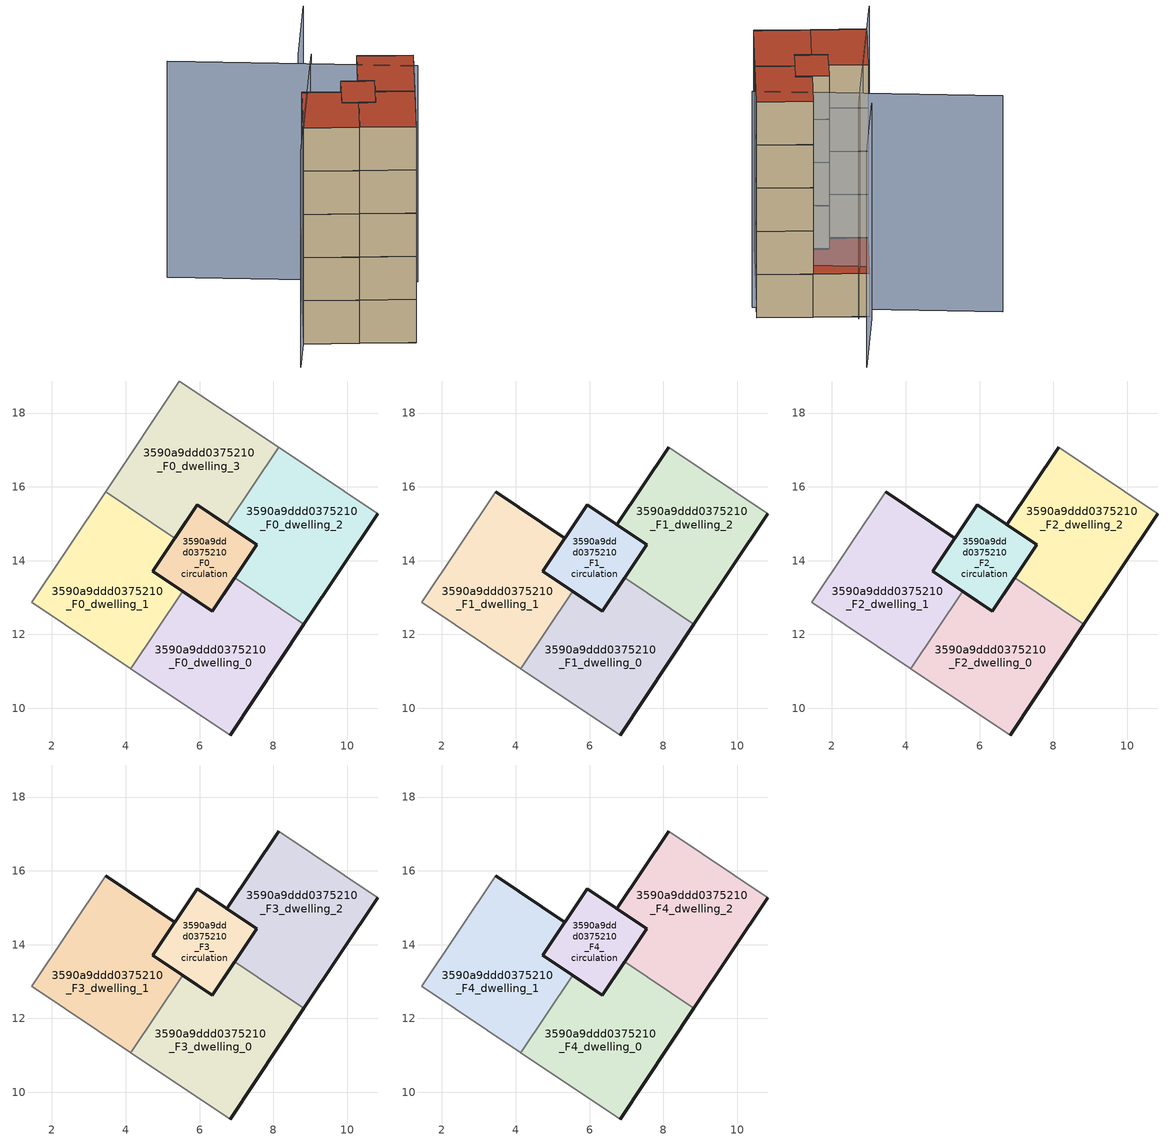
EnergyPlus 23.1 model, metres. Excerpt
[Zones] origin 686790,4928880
3590a9ddd0375210_F0_dwelling_0
 floor ground (EU_floor_Construction): 6.83,9.28 8.83,12.28 6.95,13.53 6.35,12.63 5.54,13.17 4.14,11.07 z0
 wall outside (EU_wall_Construction): 8.83,12.28 6.83,9.28 / 5.54,13.17 6.35,12.63 6.95,13.53 z0:3
 wall to 3590a9ddd0375210_F0_dwelling_2 (EU_wall_Construction): 6.95,13.53 8.83,12.28 z0:3
 wall adiabatic (EU_wall_Construction): 6.83,9.28 4.14,11.07 z0:3
 wall to 3590a9ddd0375210_F0_dwelling_1 (EU_wall_Construction): 4.14,11.07 5.54,13.17 z0:3
3590a9ddd0375210_F0_dwelling_1
 floor ground (EU_floor_Construction): 4.14,11.07 5.54,13.17 4.73,13.71 5.33,14.61 3.45,15.87 1.45,12.87 z0
 wall outside (EU_wall_Construction): 5.33,14.61 4.73,13.71 5.54,13.17 z0:3
 wall adiabatic (EU_wall_Construction): 4.14,11.07 1.45,12.87 3.45,15.87 z0:3
 wall to 3590a9ddd0375210_F0_dwelling_3 (EU_wall_Construction): 3.45,15.87 5.33,14.61 z0:3
3590a9ddd0375210_F0_dwelling_2
 floor ground (EU_floor_Construction): 8.83,12.28 10.83,15.28 8.15,17.07 6.74,14.97 7.55,14.43 6.95,13.53 z0
 wall outside (EU_wall_Construction): 6.95,13.53 7.55,14.43 6.74,14.97 / 10.83,15.28 8.83,12.28 z0:3
 wall to 3590a9ddd0375210_F0_dwelling_3 (EU_wall_Construction): 6.74,14.97 8.15,17.07 z0:3
 wall adiabatic (EU_wall_Construction): 8.15,17.07 10.83,15.28 z0:3
3590a9ddd0375210_F0_dwelling_3
 floor ground (EU_floor_Construction): 6.74,14.97 8.15,17.07 5.46,18.87 3.45,15.87 5.33,14.61 5.94,15.51 z0
 wall outside (EU_wall_Construction): 6.74,14.97 5.94,15.51 5.33,14.61 z0:3
 wall adiabatic (EU_wall_Construction): 3.45,15.87 5.46,18.87 8.15,17.07 z0:3
 roof outside (EU_roof_Construction): 8.15,17.07 6.74,14.97 5.94,15.51 5.33,14.61 3.45,15.87 5.46,18.87 z3
3590a9ddd0375210_F0_circulation
 floor ground (EU_floor_Construction): 6.35,12.63 7.55,14.43 5.94,15.51 4.73,13.71 z0
 wall outside (EU_wall_Construction): 6.35,12.63 4.73,13.71 5.94,15.51 7.55,14.43 6.35,12.63 z0:3
3590a9ddd0375210_F1_dwelling_0
 floor to 3590a9ddd0375210_F0_dwelling_0 (EU_floor_Construction): 6.83,9.28 8.83,12.28 6.95,13.53 6.35,12.63 5.54,13.17 4.14,11.07 z3
 wall outside (EU_wall_Construction): 8.83,12.28 6.83,9.28 / 5.54,13.17 6.35,12.63 6.95,13.53 z3:6
 wall to 3590a9ddd0375210_F1_dwelling_2 (EU_wall_Construction): 6.95,13.53 8.83,12.28 z3:6
 wall adiabatic (EU_wall_Construction): 6.83,9.28 4.14,11.07 z3:6
 wall to 3590a9ddd0375210_F1_dwelling_1 (EU_wall_Construction): 4.14,11.07 5.54,13.17 z3:6
3590a9ddd0375210_F1_dwelling_1
 floor to 3590a9ddd0375210_F0_dwelling_1 (EU_floor_Construction): 4.14,11.07 5.54,13.17 4.73,13.71 5.33,14.61 3.45,15.87 1.45,12.87 z3
 wall outside (EU_wall_Construction): 3.45,15.87 5.33,14.61 4.73,13.71 5.54,13.17 z3:6
 wall adiabatic (EU_wall_Construction): 4.14,11.07 1.45,12.87 3.45,15.87 z3:6
3590a9ddd0375210_F1_dwelling_2
 floor to 3590a9ddd0375210_F0_dwelling_2 (EU_floor_Construction): 8.83,12.28 10.83,15.28 8.15,17.07 6.74,14.97 7.55,14.43 6.95,13.53 z3
 wall outside (EU_wall_Construction): 6.95,13.53 7.55,14.43 6.74,14.97 8.15,17.07 / 10.83,15.28 8.83,12.28 z3:6
 wall adiabatic (EU_wall_Construction): 8.15,17.07 10.83,15.28 z3:6
3590a9ddd0375210_F1_circulation
 floor to 3590a9ddd0375210_F0_circulation (EU_floor_Construction): 6.35,12.63 7.55,14.43 5.94,15.51 4.73,13.71 z3
 wall outside (EU_wall_Construction): 6.35,12.63 4.73,13.71 5.94,15.51 7.55,14.43 6.35,12.63 z3:6
3590a9ddd0375210_F2_dwelling_0
 floor to 3590a9ddd0375210_F1_dwelling_0 (EU_floor_Construction): 6.83,9.28 8.83,12.28 6.95,13.53 6.35,12.63 5.54,13.17 4.14,11.07 z6
 wall outside (EU_wall_Construction): 8.83,12.28 6.83,9.28 / 5.54,13.17 6.35,12.63 6.95,13.53 z6:9
 wall to 3590a9ddd0375210_F2_dwelling_2 (EU_wall_Construction): 6.95,13.53 8.83,12.28 z6:9
 wall adiabatic (EU_wall_Construction): 6.83,9.28 4.14,11.07 z6:9
 wall to 3590a9ddd0375210_F2_dwelling_1 (EU_wall_Construction): 4.14,11.07 5.54,13.17 z6:9
3590a9ddd0375210_F2_dwelling_1
 floor to 3590a9ddd0375210_F1_dwelling_1 (EU_floor_Construction): 4.14,11.07 5.54,13.17 4.73,13.71 5.33,14.61 3.45,15.87 1.45,12.87 z6
 wall outside (EU_wall_Construction): 3.45,15.87 5.33,14.61 4.73,13.71 5.54,13.17 z6:9
 wall adiabatic (EU_wall_Construction): 4.14,11.07 1.45,12.87 3.45,15.87 z6:9
3590a9ddd0375210_F2_dwelling_2
 floor to 3590a9ddd0375210_F1_dwelling_2 (EU_floor_Construction): 8.83,12.28 10.83,15.28 8.15,17.07 6.74,14.97 7.55,14.43 6.95,13.53 z6
 wall outside (EU_wall_Construction): 6.95,13.53 7.55,14.43 6.74,14.97 8.15,17.07 / 10.83,15.28 8.83,12.28 z6:9
 wall adiabatic (EU_wall_Construction): 8.15,17.07 10.83,15.28 z6:9
3590a9ddd0375210_F2_circulation
 floor to 3590a9ddd0375210_F1_circulation (EU_floor_Construction): 6.35,12.63 7.55,14.43 5.94,15.51 4.73,13.71 z6
 wall outside (EU_wall_Construction): 6.35,12.63 4.73,13.71 5.94,15.51 7.55,14.43 6.35,12.63 z6:9
3590a9ddd0375210_F3_dwelling_0
 floor to 3590a9ddd0375210_F2_dwelling_0 (EU_floor_Construction): 6.83,9.28 8.83,12.28 6.95,13.53 6.35,12.63 5.54,13.17 4.14,11.07 z9
 wall outside (EU_wall_Construction): 8.83,12.28 6.83,9.28 / 5.54,13.17 6.35,12.63 6.95,13.53 z9:12
 wall to 3590a9ddd0375210_F3_dwelling_2 (EU_wall_Construction): 6.95,13.53 8.83,12.28 z9:12
 wall adiabatic (EU_wall_Construction): 6.83,9.28 4.14,11.07 z9:12
 wall to 3590a9ddd0375210_F3_dwelling_1 (EU_wall_Construction): 4.14,11.07 5.54,13.17 z9:12
3590a9ddd0375210_F3_dwelling_1
 floor to 3590a9ddd0375210_F2_dwelling_1 (EU_floor_Construction): 4.14,11.07 5.54,13.17 4.73,13.71 5.33,14.61 3.45,15.87 1.45,12.87 z9
 wall outside (EU_wall_Construction): 3.45,15.87 5.33,14.61 4.73,13.71 5.54,13.17 z9:12
 wall adiabatic (EU_wall_Construction): 4.14,11.07 1.45,12.87 3.45,15.87 z9:12
3590a9ddd0375210_F3_dwelling_2
 floor to 3590a9ddd0375210_F2_dwelling_2 (EU_floor_Construction): 8.83,12.28 10.83,15.28 8.15,17.07 6.74,14.97 7.55,14.43 6.95,13.53 z9
 wall outside (EU_wall_Construction): 6.95,13.53 7.55,14.43 6.74,14.97 8.15,17.07 / 10.83,15.28 8.83,12.28 z9:12
 wall adiabatic (EU_wall_Construction): 8.15,17.07 10.83,15.28 z9:12
3590a9ddd0375210_F3_circulation
 floor to 3590a9ddd0375210_F2_circulation (EU_floor_Construction): 6.35,12.63 7.55,14.43 5.94,15.51 4.73,13.71 z9
 wall outside (EU_wall_Construction): 6.35,12.63 4.73,13.71 5.94,15.51 7.55,14.43 6.35,12.63 z9:12
3590a9ddd0375210_F4_dwelling_0
 floor to 3590a9ddd0375210_F3_dwelling_0 (EU_floor_Construction): 6.83,9.28 8.83,12.28 6.95,13.53 6.35,12.63 5.54,13.17 4.14,11.07 z12
 wall outside (EU_wall_Construction): 8.83,12.28 6.83,9.28 / 5.54,13.17 6.35,12.63 6.95,13.53 z12:15
 wall to 3590a9ddd0375210_F4_dwelling_2 (EU_wall_Construction): 6.95,13.53 8.83,12.28 z12:15
 wall adiabatic (EU_wall_Construction): 6.83,9.28 4.14,11.07 z12:15
 wall to 3590a9ddd0375210_F4_dwelling_1 (EU_wall_Construction): 4.14,11.07 5.54,13.17 z12:15
 roof outside (EU_roof_Construction): 8.83,12.28 6.83,9.28 4.14,11.07 5.54,13.17 6.35,12.63 6.95,13.53 z15
3590a9ddd0375210_F4_dwelling_1
 floor to 3590a9ddd0375210_F3_dwelling_1 (EU_floor_Construction): 4.14,11.07 5.54,13.17 4.73,13.71 5.33,14.61 3.45,15.87 1.45,12.87 z12
 wall outside (EU_wall_Construction): 3.45,15.87 5.33,14.61 4.73,13.71 5.54,13.17 z12:15
 wall adiabatic (EU_wall_Construction): 4.14,11.07 1.45,12.87 3.45,15.87 z12:15
 roof outside (EU_roof_Construction): 5.33,14.61 4.73,13.71 5.54,13.17 4.14,11.07 1.45,12.87 3.45,15.87 z15
3590a9ddd0375210_F4_dwelling_2
 floor to 3590a9ddd0375210_F3_dwelling_2 (EU_floor_Construction): 8.83,12.28 10.83,15.28 8.15,17.07 6.74,14.97 7.55,14.43 6.95,13.53 z12
 wall outside (EU_wall_Construction): 6.95,13.53 7.55,14.43 6.74,14.97 8.15,17.07 / 10.83,15.28 8.83,12.28 z12:15
 wall adiabatic (EU_wall_Construction): 8.15,17.07 10.83,15.28 z12:15
 roof outside (EU_roof_Construction): 10.83,15.28 8.83,12.28 6.95,13.53 7.55,14.43 6.74,14.97 8.15,17.07 z15
3590a9ddd0375210_F4_circulation
 floor to 3590a9ddd0375210_F3_circulation (EU_floor_Construction): 6.35,12.63 7.55,14.43 5.94,15.51 4.73,13.71 z12
 wall outside (EU_wall_Construction): 6.35,12.63 4.73,13.71 5.94,15.51 7.55,14.43 6.35,12.63 z12:15
 roof outside (EU_roof_Construction): 7.55,14.43 6.35,12.63 4.73,13.71 5.94,15.51 z15
shading: 6.1,18.67 0.02,11.05 / 10.41,14.25 -1.02,22.84 / 8.52,22.92 5.5,19.13 z0:15
[Building]
EU S2 Campaign: North Axis=0; Terrain=City; Solar Distribution=FullExterior
[Site:Location]
Bologna: Latitude=44.5; Longitude=11.25; Time Zone=1; Elevation=37
[SizingPeriod:WeatherFileDays]
AnnualSizingPeriod: Begin Month=1; Begin Day of Month=1; End Month=12; End Day of Month=31; Day of Week for Start Day=Monday; Use Weather File Daylight Saving Period=No; Use Weather File Rain and Snow Indicators=No
[MATERIAL]
EU_InternalMass_Material: Roughness=MediumRough; Thickness=0.1; Conductivity=1; Density=1800; Specific Heat=900; Thermal Absorptance=0.9; Solar Absorptance=0.7; Visible Absorptance=0.7
[MATERIAL:NOMASS] Roughness=MediumRough; Thermal Absorptance=0.9; Solar Absorptance=0.7; Visible Absorptance=0.7
Name | Thermal Resistance
EU_wall_NoMass | 0.905828
EU_roof_NoMass | 0.37593
EU_floor_NoMass | 0.67114
[CONSTRUCTION]
EU_wall_Construction: EU_wall_NoMass
EU_roof_Construction: EU_roof_NoMass
EU_floor_Construction: EU_floor_NoMass
EU_InternalMass_Construction: EU_InternalMass_Material
[ZONE] Type=1; Multiplier=1; Ceiling Height=autocalculate; Floor Area=autocalculate; Part of Total Floor Area=Yes
Name | Volume
3590a9ddd0375210_F0_dwelling_0; 3590a9ddd0375210_F1_dwelling_0; 3590a9ddd0375210_F2_dwelling_0; 3590a9ddd0375210_F3_dwelling_0; 3590a9ddd0375210_F4_dwelling_0; 3590a9ddd0375210_F0_dwelling_3 | 31.8464
3590a9ddd0375210_F0_dwelling_1; 3590a9ddd0375210_F1_dwelling_1; 3590a9ddd0375210_F2_dwelling_1; 3590a9ddd0375210_F3_dwelling_1; 3590a9ddd0375210_F4_dwelling_1 | 31.8442
3590a9ddd0375210_F0_dwelling_2; 3590a9ddd0375210_F1_dwelling_2; 3590a9ddd0375210_F2_dwelling_2; 3590a9ddd0375210_F3_dwelling_2; 3590a9ddd0375210_F4_dwelling_2 | 31.845
3590a9ddd0375210_F0_circulation; 3590a9ddd0375210_F1_circulation; 3590a9ddd0375210_F2_circulation; 3590a9ddd0375210_F3_circulation; 3590a9ddd0375210_F4_circulation | 12.5969
[INTERNALMASS] Construction=EU_InternalMass_Construction
Name | Zone or ZoneList | Surface Area
3590a9ddd0375210_F0_dwelling_0_EU_InternalMass | 3590a9ddd0375210_F0_dwelling_0 | 10.6163
3590a9ddd0375210_F0_dwelling_1_EU_InternalMass | 3590a9ddd0375210_F0_dwelling_1 | 10.6163
3590a9ddd0375210_F0_dwelling_2_EU_InternalMass | 3590a9ddd0375210_F0_dwelling_2 | 10.6163
3590a9ddd0375210_F0_dwelling_3_EU_InternalMass | 3590a9ddd0375210_F0_dwelling_3 | 10.6163
3590a9ddd0375210_F1_dwelling_0_EU_InternalMass | 3590a9ddd0375210_F1_dwelling_0 | 21.2325
3590a9ddd0375210_F1_dwelling_1_EU_InternalMass | 3590a9ddd0375210_F1_dwelling_1 | 10.6163
3590a9ddd0375210_F1_dwelling_2_EU_InternalMass | 3590a9ddd0375210_F1_dwelling_2 | 10.6163
3590a9ddd0375210_F2_dwelling_0_EU_InternalMass | 3590a9ddd0375210_F2_dwelling_0 | 21.2325
3590a9ddd0375210_F2_dwelling_1_EU_InternalMass | 3590a9ddd0375210_F2_dwelling_1 | 10.6163
3590a9ddd0375210_F2_dwelling_2_EU_InternalMass | 3590a9ddd0375210_F2_dwelling_2 | 10.6163
3590a9ddd0375210_F3_dwelling_0_EU_InternalMass | 3590a9ddd0375210_F3_dwelling_0 | 21.2325
3590a9ddd0375210_F3_dwelling_1_EU_InternalMass | 3590a9ddd0375210_F3_dwelling_1 | 10.6163
3590a9ddd0375210_F3_dwelling_2_EU_InternalMass | 3590a9ddd0375210_F3_dwelling_2 | 10.6163
3590a9ddd0375210_F4_dwelling_0_EU_InternalMass | 3590a9ddd0375210_F4_dwelling_0 | 21.2325
3590a9ddd0375210_F4_dwelling_1_EU_InternalMass | 3590a9ddd0375210_F4_dwelling_1 | 10.6163
3590a9ddd0375210_F4_dwelling_2_EU_InternalMass | 3590a9ddd0375210_F4_dwelling_2 | 10.6163
[OTHEREQUIPMENT] Fuel Type=Electricity; Design Level Calculation Method=Watts/Area; Power per Zone Floor Area=1; Fraction Latent=0; Fraction Radiant=0; Fraction Lost=0; Carbon Dioxide Generation Rate=0; EndUse Subcategory=EU_Step8_InternalGains
Name | Zone or ZoneList or Space or SpaceList | Schedule
EU_Step8_InternalGain_3590a9ddd0375210_F0_dwelling_0_f000 | 3590a9ddd0375210_F0_dwelling_0 | EU_Step8_GainSchedule_3590a9ddd0375210_F0_dwelling_0_f000
EU_Step8_InternalGain_3590a9ddd0375210_F0_dwelling_1_f000 | 3590a9ddd0375210_F0_dwelling_1 | EU_Step8_GainSchedule_3590a9ddd0375210_F0_dwelling_1_f000
EU_Step8_InternalGain_3590a9ddd0375210_F0_dwelling_2_f000 | 3590a9ddd0375210_F0_dwelling_2 | EU_Step8_GainSchedule_3590a9ddd0375210_F0_dwelling_2_f000
EU_Step8_InternalGain_3590a9ddd0375210_F0_dwelling_3_f000 | 3590a9ddd0375210_F0_dwelling_3 | EU_Step8_GainSchedule_3590a9ddd0375210_F0_dwelling_3_f000
EU_Step8_InternalGain_3590a9ddd0375210_F1_dwelling_0_f000 | 3590a9ddd0375210_F1_dwelling_0 | EU_Step8_GainSchedule_3590a9ddd0375210_F1_dwelling_0_f000
EU_Step8_InternalGain_3590a9ddd0375210_F1_dwelling_1_f000 | 3590a9ddd0375210_F1_dwelling_1 | EU_Step8_GainSchedule_3590a9ddd0375210_F1_dwelling_1_f000
EU_Step8_InternalGain_3590a9ddd0375210_F1_dwelling_2_f000 | 3590a9ddd0375210_F1_dwelling_2 | EU_Step8_GainSchedule_3590a9ddd0375210_F1_dwelling_2_f000
EU_Step8_InternalGain_3590a9ddd0375210_F2_dwelling_0_f000 | 3590a9ddd0375210_F2_dwelling_0 | EU_Step8_GainSchedule_3590a9ddd0375210_F2_dwelling_0_f000
EU_Step8_InternalGain_3590a9ddd0375210_F2_dwelling_1_f000 | 3590a9ddd0375210_F2_dwelling_1 | EU_Step8_GainSchedule_3590a9ddd0375210_F2_dwelling_1_f000
EU_Step8_InternalGain_3590a9ddd0375210_F2_dwelling_2_f000 | 3590a9ddd0375210_F2_dwelling_2 | EU_Step8_GainSchedule_3590a9ddd0375210_F2_dwelling_2_f000
EU_Step8_InternalGain_3590a9ddd0375210_F3_dwelling_0_f000 | 3590a9ddd0375210_F3_dwelling_0 | EU_Step8_GainSchedule_3590a9ddd0375210_F3_dwelling_0_f000
EU_Step8_InternalGain_3590a9ddd0375210_F3_dwelling_1_f000 | 3590a9ddd0375210_F3_dwelling_1 | EU_Step8_GainSchedule_3590a9ddd0375210_F3_dwelling_1_f000
EU_Step8_InternalGain_3590a9ddd0375210_F3_dwelling_2_f000 | 3590a9ddd0375210_F3_dwelling_2 | EU_Step8_GainSchedule_3590a9ddd0375210_F3_dwelling_2_f000
EU_Step8_InternalGain_3590a9ddd0375210_F4_dwelling_0_f000 | 3590a9ddd0375210_F4_dwelling_0 | EU_Step8_GainSchedule_3590a9ddd0375210_F4_dwelling_0_f000
EU_Step8_InternalGain_3590a9ddd0375210_F4_dwelling_1_f000 | 3590a9ddd0375210_F4_dwelling_1 | EU_Step8_GainSchedule_3590a9ddd0375210_F4_dwelling_1_f000
EU_Step8_InternalGain_3590a9ddd0375210_F4_dwelling_2_f000 | 3590a9ddd0375210_F4_dwelling_2 | EU_Step8_GainSchedule_3590a9ddd0375210_F4_dwelling_2_f000
[ZONEINFILTRATION:DESIGNFLOWRATE] Schedule=EU_AlwaysOn; Design Flow Rate Calculation Method=Flow/Area; Flow Rate per Floor Area=0.0005; Constant Term Coefficient=1; Temperature Term Coefficient=0; Velocity Term Coefficient=0; Velocity Squared Term Coefficient=0
Name | Zone or ZoneList or Space or SpaceList
EU_Circulation_Infiltration_3590a9ddd0375210_F0_circulation | 3590a9ddd0375210_F0_circulation
EU_Circulation_Infiltration_3590a9ddd0375210_F1_circulation | 3590a9ddd0375210_F1_circulation
EU_Circulation_Infiltration_3590a9ddd0375210_F2_circulation | 3590a9ddd0375210_F2_circulation
EU_Circulation_Infiltration_3590a9ddd0375210_F3_circulation | 3590a9ddd0375210_F3_circulation
EU_Circulation_Infiltration_3590a9ddd0375210_F4_circulation | 3590a9ddd0375210_F4_circulation
[ZONEVENTILATION:DESIGNFLOWRATE] Schedule=EU_AlwaysOn; Design Flow Rate Calculation Method=AirChanges/Hour; Air Changes per Hour=0.73129; Ventilation Type=Natural; Fan Pressure Rise=0; Fan Total Efficiency=1; Constant Term Coefficient=1; Temperature Term Coefficient=0; Velocity Term Coefficient=0; Velocity Squared Term Coefficient=0; Minimum Indoor Temperature=-100; Maximum Indoor Temperature=100; Delta Temperature=-100; Minimum Outdoor Temperature=-100; Maximum Outdoor Temperature=100; Maximum Wind Speed=40
Name | Zone or ZoneList or Space or SpaceList
EU_ConstantAir_3590a9ddd0375210_F0_dwelling_0 | 3590a9ddd0375210_F0_dwelling_0
EU_ConstantAir_3590a9ddd0375210_F0_dwelling_1 | 3590a9ddd0375210_F0_dwelling_1
EU_ConstantAir_3590a9ddd0375210_F0_dwelling_2 | 3590a9ddd0375210_F0_dwelling_2
EU_ConstantAir_3590a9ddd0375210_F0_dwelling_3 | 3590a9ddd0375210_F0_dwelling_3
EU_ConstantAir_3590a9ddd0375210_F1_dwelling_0 | 3590a9ddd0375210_F1_dwelling_0
EU_ConstantAir_3590a9ddd0375210_F1_dwelling_1 | 3590a9ddd0375210_F1_dwelling_1
EU_ConstantAir_3590a9ddd0375210_F1_dwelling_2 | 3590a9ddd0375210_F1_dwelling_2
EU_ConstantAir_3590a9ddd0375210_F2_dwelling_0 | 3590a9ddd0375210_F2_dwelling_0
EU_ConstantAir_3590a9ddd0375210_F2_dwelling_1 | 3590a9ddd0375210_F2_dwelling_1
EU_ConstantAir_3590a9ddd0375210_F2_dwelling_2 | 3590a9ddd0375210_F2_dwelling_2
EU_ConstantAir_3590a9ddd0375210_F3_dwelling_0 | 3590a9ddd0375210_F3_dwelling_0
EU_ConstantAir_3590a9ddd0375210_F3_dwelling_1 | 3590a9ddd0375210_F3_dwelling_1
EU_ConstantAir_3590a9ddd0375210_F3_dwelling_2 | 3590a9ddd0375210_F3_dwelling_2
EU_ConstantAir_3590a9ddd0375210_F4_dwelling_0 | 3590a9ddd0375210_F4_dwelling_0
EU_ConstantAir_3590a9ddd0375210_F4_dwelling_1 | 3590a9ddd0375210_F4_dwelling_1
EU_ConstantAir_3590a9ddd0375210_F4_dwelling_2 | 3590a9ddd0375210_F4_dwelling_2
[HVACTEMPLATE:THERMOSTAT] Constant Heating Setpoint=20; Constant Cooling Setpoint=50
EU_HeatOnly_3590a9ddd0375210_F0_dwelling_0; EU_HeatOnly_3590a9ddd0375210_F0_dwelling_1; EU_HeatOnly_3590a9ddd0375210_F0_dwelling_2; EU_HeatOnly_3590a9ddd0375210_F0_dwelling_3; EU_HeatOnly_3590a9ddd0375210_F1_dwelling_0; EU_HeatOnly_3590a9ddd0375210_F1_dwelling_1; EU_HeatOnly_3590a9ddd0375210_F1_dwelling_2; EU_HeatOnly_3590a9ddd0375210_F2_dwelling_0; EU_HeatOnly_3590a9ddd0375210_F2_dwelling_1; EU_HeatOnly_3590a9ddd0375210_F2_dwelling_2; EU_HeatOnly_3590a9ddd0375210_F3_dwelling_0; EU_HeatOnly_3590a9ddd0375210_F3_dwelling_1; EU_HeatOnly_3590a9ddd0375210_F3_dwelling_2; EU_HeatOnly_3590a9ddd0375210_F4_dwelling_0; EU_HeatOnly_3590a9ddd0375210_F4_dwelling_1; EU_HeatOnly_3590a9ddd0375210_F4_dwelling_2
[HVACTEMPLATE:ZONE:IDEALLOADSAIRSYSTEM] System Availability Schedule=EU_AlwaysOn; Maximum Heating Supply Air Temperature=50; Minimum Cooling Supply Air Temperature=13; Maximum Heating Supply Air Humidity Ratio=0.0156; Minimum Cooling Supply Air Humidity Ratio=0.0077; Heating Limit=NoLimit; Cooling Limit=NoLimit; Heating Availability Schedule=EU_AlwaysOn; Cooling Availability Schedule=EU_CoolingOff; Dehumidification Control Type=ConstantSensibleHeatRatio; Cooling Sensible Heat Ratio=0.7; Dehumidification Setpoint=60; Humidification Control Type=None; Humidification Setpoint=30; Outdoor Air Method=None; Outdoor Air Flow Rate per Person=0.00944; Outdoor Air Flow Rate per Zone Floor Area=0; Outdoor Air Flow Rate per Zone=0; Demand Controlled Ventilation Type=None; Outdoor Air Economizer Type=NoEconomizer; Heat Recovery Type=None; Sensible Heat Recovery Effectiveness=0.7; Latent Heat Recovery Effectiveness=0.65
Name | Template Thermostat
3590a9ddd0375210_F0_dwelling_0 | EU_HeatOnly_3590a9ddd0375210_F0_dwelling_0
3590a9ddd0375210_F0_dwelling_1 | EU_HeatOnly_3590a9ddd0375210_F0_dwelling_1
3590a9ddd0375210_F0_dwelling_2 | EU_HeatOnly_3590a9ddd0375210_F0_dwelling_2
3590a9ddd0375210_F0_dwelling_3 | EU_HeatOnly_3590a9ddd0375210_F0_dwelling_3
3590a9ddd0375210_F1_dwelling_0 | EU_HeatOnly_3590a9ddd0375210_F1_dwelling_0
3590a9ddd0375210_F1_dwelling_1 | EU_HeatOnly_3590a9ddd0375210_F1_dwelling_1
3590a9ddd0375210_F1_dwelling_2 | EU_HeatOnly_3590a9ddd0375210_F1_dwelling_2
3590a9ddd0375210_F2_dwelling_0 | EU_HeatOnly_3590a9ddd0375210_F2_dwelling_0
3590a9ddd0375210_F2_dwelling_1 | EU_HeatOnly_3590a9ddd0375210_F2_dwelling_1
3590a9ddd0375210_F2_dwelling_2 | EU_HeatOnly_3590a9ddd0375210_F2_dwelling_2
3590a9ddd0375210_F3_dwelling_0 | EU_HeatOnly_3590a9ddd0375210_F3_dwelling_0
3590a9ddd0375210_F3_dwelling_1 | EU_HeatOnly_3590a9ddd0375210_F3_dwelling_1
3590a9ddd0375210_F3_dwelling_2 | EU_HeatOnly_3590a9ddd0375210_F3_dwelling_2
3590a9ddd0375210_F4_dwelling_0 | EU_HeatOnly_3590a9ddd0375210_F4_dwelling_0
3590a9ddd0375210_F4_dwelling_1 | EU_HeatOnly_3590a9ddd0375210_F4_dwelling_1
3590a9ddd0375210_F4_dwelling_2 | EU_HeatOnly_3590a9ddd0375210_F4_dwelling_2
[SIZING:ZONE] Zone Cooling Design Supply Air Temperature Input Method=SupplyAirTemperature; Zone Cooling Design Supply Air Temperature=13; Zone Heating Design Supply Air Temperature Input Method=SupplyAirTemperature; Zone Heating Design Supply Air Temperature=50; Zone Cooling Design Supply Air Humidity Ratio=0.008; Zone Heating Design Supply Air Humidity Ratio=0.008; Cooling Design Air Flow Method=DesignDay; Cooling Design Air Flow Rate=0; Cooling Minimum Air Flow per Zone Floor Area=0.000762; Cooling Minimum Air Flow=0; Cooling Minimum Air Flow Fraction=0.2; Heating Design Air Flow Method=DesignDay; Heating Design Air Flow Rate=0; Heating Maximum Air Flow per Zone Floor Area=0.002032; Heating Maximum Air Flow=0.141576; Heating Maximum Air Flow Fraction=0.3; Account for Dedicated Outdoor Air System=No; Dedicated Outdoor Air System Control Strategy=NeutralSupplyAir; Dedicated Outdoor Air Low Setpoint Temperature for Design=autosize; Dedicated Outdoor Air High Setpoint Temperature for Design=autosize; Zone Load Sizing Method=Sensible Load Only No Latent Load; Zone Latent Cooling Design Supply Air Humidity Ratio Input Method=HumidityRatioDifference; Zone Cooling Design Supply Air Humidity Ratio Difference=0.005; Zone Latent Heating Design Supply Air Humidity Ratio Input Method=HumidityRatioDifference; Zone Humidification Design Supply Air Humidity Ratio Difference=0.005
3590a9ddd0375210_F0_dwelling_0; 3590a9ddd0375210_F0_dwelling_1; 3590a9ddd0375210_F0_dwelling_2; 3590a9ddd0375210_F0_dwelling_3; 3590a9ddd0375210_F1_dwelling_0; 3590a9ddd0375210_F1_dwelling_1; 3590a9ddd0375210_F1_dwelling_2; 3590a9ddd0375210_F2_dwelling_0; 3590a9ddd0375210_F2_dwelling_1; 3590a9ddd0375210_F2_dwelling_2; 3590a9ddd0375210_F3_dwelling_0; 3590a9ddd0375210_F3_dwelling_1; 3590a9ddd0375210_F3_dwelling_2; 3590a9ddd0375210_F4_dwelling_0; 3590a9ddd0375210_F4_dwelling_1; 3590a9ddd0375210_F4_dwelling_2
[SCHEDULE:CONSTANT]
Name | Hourly Value
EU_AlwaysOn | 1
EU_CoolingOff | 0
[SCHEDULE:FILE] Column Number=1; Rows to Skip at Top=0; Number of Hours of Data=8760; Column Separator=Comma; Interpolate to Timestep=No; Minutes per Item=60; Adjust Schedule for Daylight Savings=Yes
Name | File
EU_Step8_GainSchedule_3590a9ddd0375210_F0_dwelling_0_f000 | ../../schedules/3590a9ddd0375210/3590a9ddd0375210_F0_dwelling_0_f000_gain.csv
EU_Step8_GainSchedule_3590a9ddd0375210_F0_dwelling_1_f000 | ../../schedules/3590a9ddd0375210/3590a9ddd0375210_F0_dwelling_1_f000_gain.csv
EU_Step8_GainSchedule_3590a9ddd0375210_F0_dwelling_2_f000 | ../../schedules/3590a9ddd0375210/3590a9ddd0375210_F0_dwelling_2_f000_gain.csv
EU_Step8_GainSchedule_3590a9ddd0375210_F0_dwelling_3_f000 | ../../schedules/3590a9ddd0375210/3590a9ddd0375210_F0_dwelling_3_f000_gain.csv
EU_Step8_GainSchedule_3590a9ddd0375210_F1_dwelling_0_f000 | ../../schedules/3590a9ddd0375210/3590a9ddd0375210_F1_dwelling_0_f000_gain.csv
EU_Step8_GainSchedule_3590a9ddd0375210_F1_dwelling_1_f000 | ../../schedules/3590a9ddd0375210/3590a9ddd0375210_F1_dwelling_1_f000_gain.csv
EU_Step8_GainSchedule_3590a9ddd0375210_F1_dwelling_2_f000 | ../../schedules/3590a9ddd0375210/3590a9ddd0375210_F1_dwelling_2_f000_gain.csv
EU_Step8_GainSchedule_3590a9ddd0375210_F2_dwelling_0_f000 | ../../schedules/3590a9ddd0375210/3590a9ddd0375210_F2_dwelling_0_f000_gain.csv
EU_Step8_GainSchedule_3590a9ddd0375210_F2_dwelling_1_f000 | ../../schedules/3590a9ddd0375210/3590a9ddd0375210_F2_dwelling_1_f000_gain.csv
EU_Step8_GainSchedule_3590a9ddd0375210_F2_dwelling_2_f000 | ../../schedules/3590a9ddd0375210/3590a9ddd0375210_F2_dwelling_2_f000_gain.csv
EU_Step8_GainSchedule_3590a9ddd0375210_F3_dwelling_0_f000 | ../../schedules/3590a9ddd0375210/3590a9ddd0375210_F3_dwelling_0_f000_gain.csv
EU_Step8_GainSchedule_3590a9ddd0375210_F3_dwelling_1_f000 | ../../schedules/3590a9ddd0375210/3590a9ddd0375210_F3_dwelling_1_f000_gain.csv
EU_Step8_GainSchedule_3590a9ddd0375210_F3_dwelling_2_f000 | ../../schedules/3590a9ddd0375210/3590a9ddd0375210_F3_dwelling_2_f000_gain.csv
EU_Step8_GainSchedule_3590a9ddd0375210_F4_dwelling_0_f000 | ../../schedules/3590a9ddd0375210/3590a9ddd0375210_F4_dwelling_0_f000_gain.csv
EU_Step8_GainSchedule_3590a9ddd0375210_F4_dwelling_1_f000 | ../../schedules/3590a9ddd0375210/3590a9ddd0375210_F4_dwelling_1_f000_gain.csv
EU_Step8_GainSchedule_3590a9ddd0375210_F4_dwelling_2_f000 | ../../schedules/3590a9ddd0375210/3590a9ddd0375210_F4_dwelling_2_f000_gain.csv
